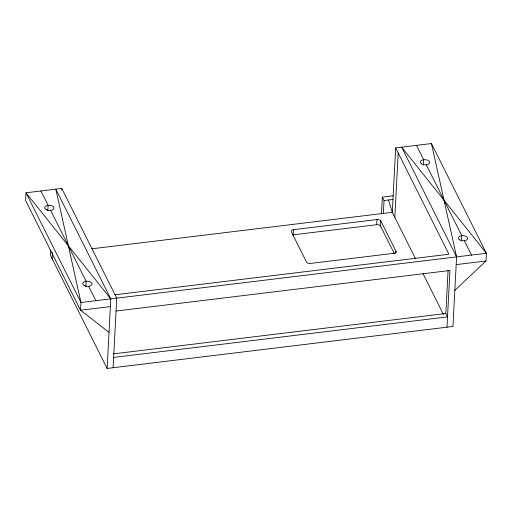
<?xml version="1.0" encoding="UTF-8"?>
<svg xmlns="http://www.w3.org/2000/svg" width="512" height="512" viewBox="0 0 512 512"><rect width="100%" height="100%" fill="white"/><g stroke="black" fill="none" stroke-linecap="round" stroke-linejoin="round"><path stroke-width="0.77" d="M47.814 210.726L48.096 205.318L40.909 190.97M50.765 249.869L50.477 255.36L107.13 368.448L452.941 326.458L456.589 256.883L431.443 143.552L395.667 147.898L392.294 212.32L415.552 258.746M52.173 258.739L52.499 252.461M61.696 190.022L61.779 188.435L26.003 192.781L25.6 200.512L80.557 310.221L109.018 332.371M85.862 286.682L86.144 281.274L50.637 210.381M107.13 368.448L110.778 298.874L55.814 189.158L80.966 302.49L80.557 310.221L110.368 306.605M113.088 367.725L116.736 298.15L61.779 188.435M292.454 234.995A3.104 1.722 3 0 1 293.197 234.842L293.472 229.69L376.941 219.552A3.104 1.722 3 0 1 380.768 220.877L395.987 251.264L395.872 253.472M394.304 253.587L380.499 226.035A3.104 1.722 3 0 0 376.672 224.71L376.941 219.552M380.499 226.035L380.768 220.877M381.472 213.613L382.33 197.146L393.318 195.808M383.347 213.402L384.026 200.518L382.33 197.146M394.829 217.382L398.202 152.96M423.437 165.12L423.725 159.706L416.538 145.363M113.632 357.414L447.52 316.877L445.83 313.498L448.096 270.259M446.982 327.181L449.952 270.49L116.064 311.034M461.485 241.075L461.773 235.661L426.259 164.774M454.835 290.381L485.997 260.992L486.4 253.261L431.443 143.552M384.026 200.518L392.966 199.437M91.91 248.794L392.294 212.32L388.493 199.974M293.197 234.842L376.672 224.71M115.046 294.771L448.934 254.234L395.667 147.898M456.186 264.614L485.997 260.992M113.53 353.85L445.83 313.498M110.778 298.874L26.003 192.781L80.966 302.49L486.4 253.261L401.632 147.174L456.589 256.883M464.307 240.723L471.494 255.072M423.053 273.722L443.418 314.374M88.685 286.336L95.872 300.678M395.987 251.264A3.104 1.722 3 0 1 393.85 253.312L310.381 263.443A3.104 1.722 3 0 1 306.554 262.118L291.334 231.738A3.104 1.722 3 0 1 293.472 229.69M421.754 163.974A4.653 2.579 3 0 0 429.498 163.034A4.653 2.579 3 0 0 423.725 159.706A4.653 2.579 3 0 0 421.754 163.974M459.802 239.93A4.653 2.579 3 0 0 467.546 238.989A4.653 2.579 3 0 0 461.773 235.661A4.653 2.579 3 0 0 459.802 239.93M84.173 285.536A4.653 2.579 3 0 0 91.923 284.595A4.653 2.579 3 0 0 86.144 281.274A4.653 2.579 3 0 0 84.173 285.536M46.125 209.587A4.653 2.579 3 0 0 53.875 208.646A4.653 2.579 3 0 0 48.096 205.318A4.653 2.579 3 0 0 46.125 209.587"/></g></svg>
